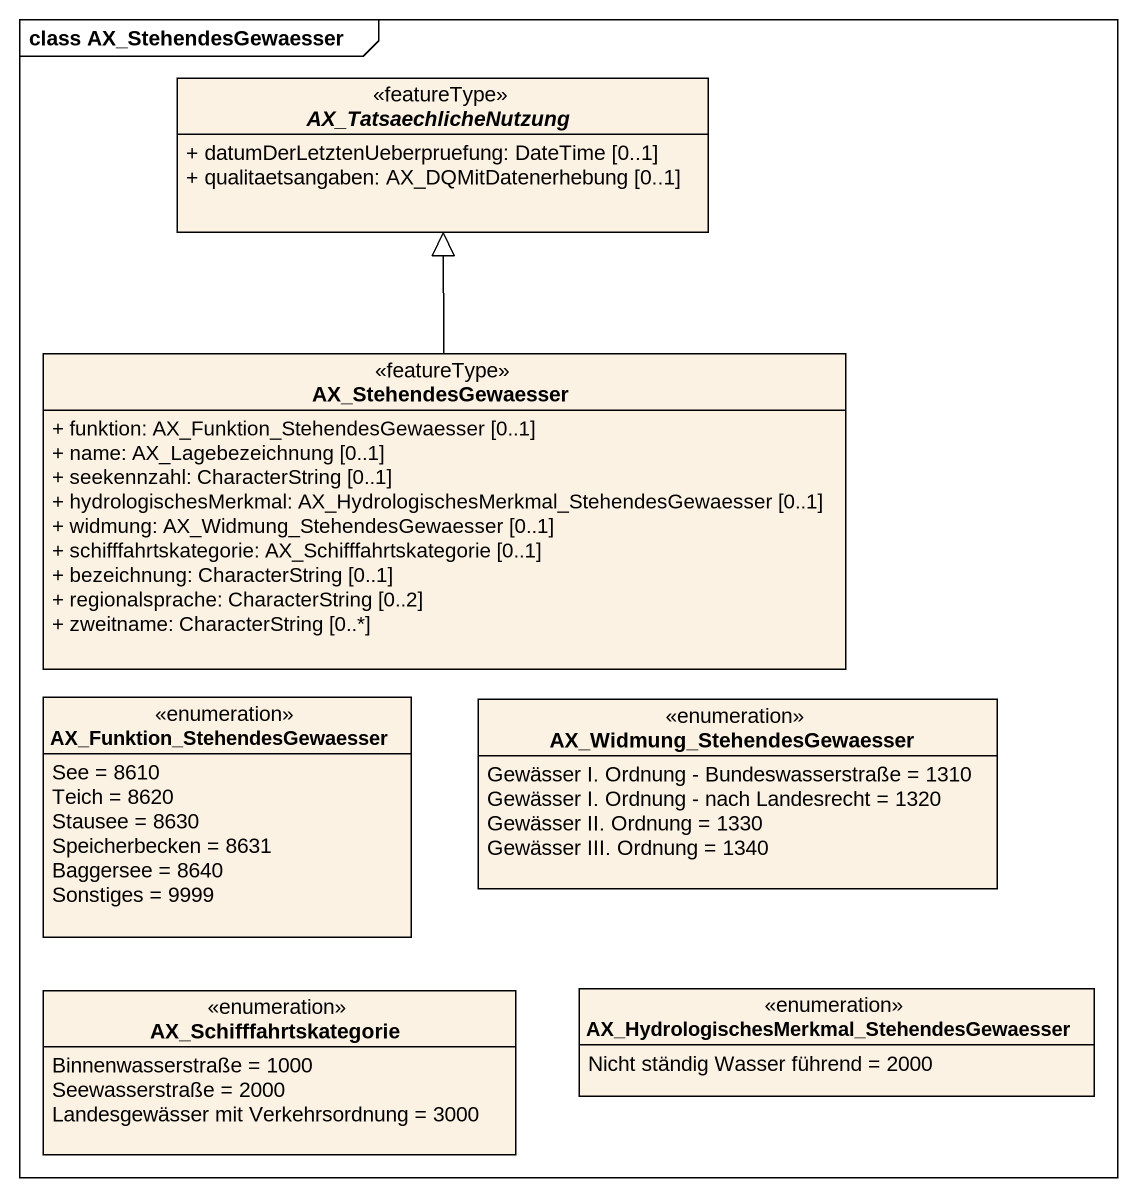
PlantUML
@startuml
mainframe class AX_StehendesGewaesser
hide circle
hide empty members
skinparam classAttributeIconSize 0
abstract class AX_TatsaechlicheNutzung <<featureType>> {
  + datumDerLetztenUeberpruefung: DateTime [0..1]
  + qualitaetsangaben: AX_DQMitDatenerhebung [0..1]
}
class AX_StehendesGewaesser <<featureType>> {
  + funktion: AX_Funktion_StehendesGewaesser [0..1]
  + name: AX_Lagebezeichnung [0..1]
  + seekennzahl: CharacterString [0..1]
  + hydrologischesMerkmal: AX_HydrologischesMerkmal_StehendesGewaesser [0..1]
  + widmung: AX_Widmung_StehendesGewaesser [0..1]
  + schifffahrtskategorie: AX_Schifffahrtskategorie [0..1]
  + bezeichnung: CharacterString [0..1]
  + regionalsprache: CharacterString [0..2]
  + zweitname: CharacterString [0..*]
}
enum "AX_Funktion_StehendesGewaesser" as AX_Funktion {
  See = 8610
  Teich = 8620
  Stausee = 8630
  Speicherbecken = 8631
  Baggersee = 8640
  Sonstiges = 9999
}
enum "AX_Widmung_StehendesGewaesser" as AX_Widmung {
  Gewässer I. Ordnung - Bundeswasserstraße = 1310
  Gewässer I. Ordnung - nach Landesrecht = 1320
  Gewässer II. Ordnung = 1330
  Gewässer III. Ordnung = 1340
}
enum AX_Schifffahrtskategorie {
  Binnenwasserstraße = 1000
  Seewasserstraße = 2000
  Landesgewässer mit Verkehrsordnung = 3000
}
enum "AX_HydrologischesMerkmal_StehendesGewaesser" as AX_HydrologischesMerkmal {
  Nicht ständig Wasser führend = 2000
}
AX_StehendesGewaesser -up-|> AX_TatsaechlicheNutzung
@enduml
